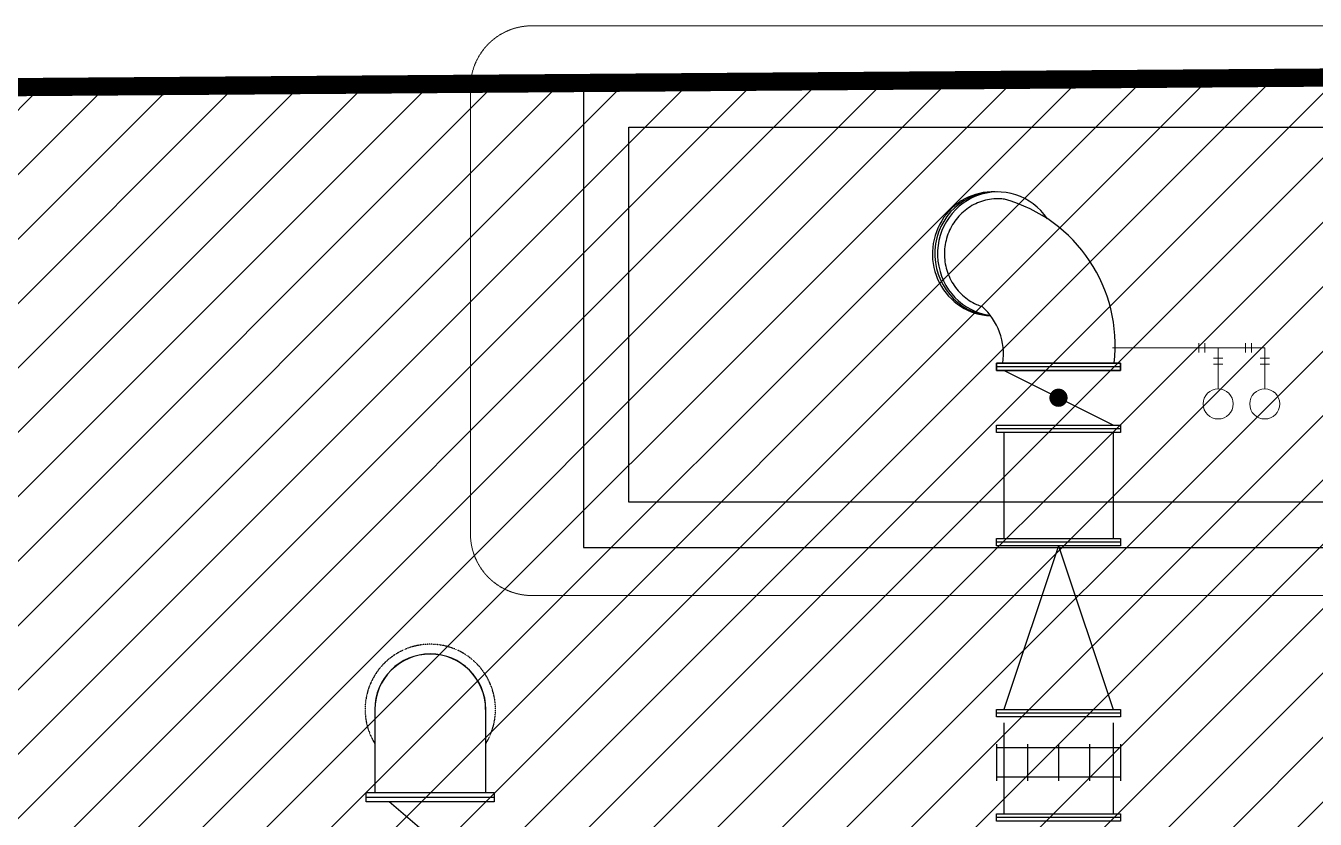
# Model space of a CAD drawing. Header units: inches. Extents: x 65856 to 131389, y 84027 to 134980.
# Drawn here: x 116746 to 123824, y 108111 to 112467 of the extents above; entities that cross this region are included whole.
import ezdxf

# ---------------------------------------------------------------- set-up
doc = ezdxf.new("R2010")
doc.units = ezdxf.units.IN
doc.header["$MEASUREMENT"] = 0
doc.linetypes.add('CENTER', pattern=[2, 1.25, -0.25, 0.25, -0.25])
doc.linetypes.add('HIDDEN', pattern=[0.375, 0.25, -0.125])
for name, color, linetype in [('71-12459_XREF-T-BLK_A1$0$BORDER', 6, 'Continuous'), ('M-HVAC-EQPM-NEW', 5, 'Continuous'), ('M-X-BKGD', 8, 'Continuous')]:
    doc.layers.add(name, color=color, linetype=linetype)
doc.layers.add('DIM', color=251, linetype='Continuous', lineweight=0)

# ---------------------------------------------------------------- blocks, each defined once
blk = doc.blocks.new('123')
at = {"layer": 'DIM', "color": 8, "lineweight": 30}
for points in [[(-766620.9, -1072276.2), (-766620.9, -1064446.3), (-769179.7, -1064446.3), (-769179.7, -1072276.2)], [(-766620.9, -1072276.2), (-766620.9, -1064446.3), (-769179.7, -1064446.3), (-769179.7, -1072276.2)], [(-766870.9, -1072026.2), (-768929.7, -1072026.2), (-768929.7, -1064696.3), (-766870.9, -1064696.3)], [(-766870.9, -1072026.2), (-768929.7, -1072026.2), (-768929.7, -1064696.3), (-766870.9, -1064696.3)]]:
    blk.add_lwpolyline(points, close=True, dxfattribs=at)
blk = doc.blocks.new('PT-PA')
at = {"layer": 'DIM', "color": 2}
for p, q in [((175464.7, 21566.2), (175464.7, 20729.8)), ((175490.3, 21091.7), (175439.1, 21091.7)), ((175490.3, 21058.6), (175439.1, 21058.6)), ((175464.7, 20985.6), (175239.3, 20985.6)), ((175375.4, 21011.8), (175375.4, 20960.5)), ((175408.5, 21011.8), (175408.5, 20960.5)), ((175490.3, 20835.9), (175439.1, 20835.9)), ((175375.4, 20755.9), (175375.4, 20704.7)), ((175408.5, 20755.9), (175408.5, 20704.7)), ((175490.3, 20802.8), (175439.1, 20802.8)), ((175464.7, 20729.8), (175239.3, 20729.8))]:
    blk.add_line(p, q, dxfattribs=at)
for centre in [(175156.7, 20985.6), (175156.7, 20729.8)]:
    blk.add_circle(centre, 82.6, dxfattribs=at)

msp = doc.modelspace()

# ---------------------------------------------------------------- hatches: boundary and pattern name
at = {"layer": 'M-HVAC-EQPM-NEW'}
h = msp.add_hatch(dxfattribs=at)
h.set_pattern_fill('ANSI31', color=8, scale=2000)
h.set_pattern_definition([(45, (-70994.24, -96907.33), (-176.7767, 176.7767), [])])
h.paths.add_polyline_path([(113332, 112105.4), (128502.5, 112216.3), (128502.5, 109594.2), (128492, 100218.8), (113321.5, 100107.9)])

# ---------------------------------------------------------------- linework, layer by layer
at = {"layer": '71-12459_XREF-T-BLK_A1$0$BORDER', "color": 1, "linetype": 'HIDDEN', "ltscale": 30, "const_width": 100, "flags": 128}
msp.add_lwpolyline([(113332, 112105.4), (128502.5, 112216.3), (128502.5, 109594.2), (128502.5, 109594.2), (128492, 100218.8), (113321.5, 100107.9)], close=True, dxfattribs=at)
at = {"layer": 'M-X-BKGD', "color": 8, "linetype": 'Continuous', "ltscale": 3.5}
for p, q in [((122754.4, 110594.8), (122074.4, 110594.8)), ((122754.4, 110254.8), (122074.4, 110254.8)), ((122754.4, 109632.3), (122074.4, 109632.3)), ((122754.4, 108692.3), (122074.4, 108692.3)), ((122754.4, 108120.8), (122074.4, 108120.8))]:
    msp.add_line(p, q, dxfattribs=at)
at = {"layer": 'M-X-BKGD', "color": 8, "linetype": 'HIDDEN', "ltscale": 3.5}
msp.add_line((122754.4, 110594.8), (122074.4, 110594.8), dxfattribs=at)
at = {"layer": 'M-X-BKGD', "color": 8, "linetype": 'Continuous'}
for p, q in [((122714.4, 110274.8), (122114.4, 110574.8)), ((118614.8, 108232), (119317.6, 108232))]:
    msp.add_line(p, q, dxfattribs=at)
at = {"layer": 'M-X-BKGD', "color": 8, "linetype": 'Continuous', "ltscale": 10}
for p, q in [((122114.4, 110234.8), (122114.4, 109652.3)), ((122714.4, 110234.8), (122714.4, 109652.3)), ((122414.4, 109612.3), (122114.4, 108712.3)), ((122414.4, 109612.3), (122714.4, 108712.3)), ((122114.4, 108640.8), (122114.4, 108140.8)), ((122714.4, 108640.8), (122714.4, 108140.8))]:
    msp.add_line(p, q, dxfattribs=at)
at = {"layer": 'M-X-BKGD', "color": 8}
for p, q in [((118661.4, 108713.5), (118661.4, 108257.7)), ((119271, 108257.7), (119271, 108713.5)), ((122074.4, 108522.3), (122074.4, 108322.3)), ((122244.4, 108522.3), (122244.4, 108322.3)), ((122414.4, 108522.3), (122414.4, 108322.3)), ((122584.4, 108522.3), (122584.4, 108322.3)), ((122754.4, 108522.3), (122754.4, 108322.3)), ((122754.4, 108502.3), (122074.4, 108502.3)), ((122754.4, 108342.3), (122074.4, 108342.3)), ((119191.2, 107820.5), (118741.2, 108206.3))]:
    msp.add_line(p, q, dxfattribs=at)
at = {"layer": 'M-X-BKGD', "color": 8, "linetype": 'HIDDEN', "lineweight": 0, "ltscale": 10}
msp.add_lwpolyline([(119186.8, 109677), (119186.8, 112128.7, -0.414214), (119524.9, 112466.8), (127533, 112466.8, -0.414214), (127871.1, 112128.7), (127871.1, 109677, -0.414214), (127533, 109338.9), (119524.9, 109338.9, -0.414214)], format="xyb", close=True, dxfattribs=at)
at = {"layer": 'M-X-BKGD', "color": 8, "linetype": 'Continuous', "ltscale": 3.5}
for points in [[(122754.4, 110614.8), (122754.4, 110574.8), (122074.4, 110574.8), (122074.4, 110614.8)], [(122074.4, 110614.8), (122074.4, 110574.8), (122754.4, 110574.8), (122754.4, 110614.8)], [(122754.4, 110274.8), (122754.4, 110234.8), (122074.4, 110234.8), (122074.4, 110274.8)], [(122754.4, 109652.3), (122754.4, 109612.3), (122074.4, 109612.3), (122074.4, 109652.3)], [(122754.4, 108712.3), (122754.4, 108672.3), (122074.4, 108672.3), (122074.4, 108712.3)], [(122754.4, 108140.8), (122754.4, 108100.8), (122074.4, 108100.8), (122074.4, 108140.8)]]:
    msp.add_lwpolyline(points, close=True, dxfattribs=at)
at = {"layer": 'M-X-BKGD', "color": 8, "linetype": 'CENTER', "const_width": 50}
msp.add_lwpolyline([(122414.4, 110449.8, 1), (122414.4, 110399.8, 1)], format="xyb", close=True, dxfattribs=at)
at = {"layer": 'M-X-BKGD', "color": 8}
msp.add_lwpolyline([(119271, 108257.7), (119271, 108713.5)], dxfattribs=at)
at = {"layer": 'M-X-BKGD', "color": 8, "linetype": 'Continuous', "ltscale": 100}
msp.add_lwpolyline([(118614.8, 108206.3), (118614.8, 108257.7), (119317.6, 108257.7), (119317.6, 108206.3)], close=True, dxfattribs=at)
at = {"layer": 'M-X-BKGD', "color": 8, "linetype": 'Continuous', "ltscale": 10}
for centre, radius, start, end in [((121895.4, 110714.8), 830.2, 353.07906, 74.49566), ((121755.9, 110661.7), 356.4, 352.43452, 47.79031), ((118966.2, 108713.5), 303.8, 0, 180)]:
    msp.add_arc(centre, radius, start, end, dxfattribs=at)
at = {"layer": 'M-X-BKGD', "color": 8, "linetype": 'HIDDEN', "ltscale": 0.005}
msp.add_arc((118966.2, 108713.5), 357.8, 328.10921, 211.89079, dxfattribs=at)
at = {"layer": 'M-X-BKGD', "color": 8}
msp.add_arc((118966.2, 108713.5), 304.8, 0, 180, dxfattribs=at)
at = {"layer": 'M-X-BKGD', "color": 8, "linetype": 'Continuous', "ltscale": 3.5}
for centre, start_param, end_param in [((122052.8, 111214.8), -0.042699, 3.107322), ((122066.2, 111214.8), -0.042699, 3.064696), ((122081, 111214.8), -0.969046, 3.01597)]:
    msp.add_ellipse(centre, major_axis=(0, 340), ratio=0.971603, start_param=start_param, end_param=end_param, dxfattribs=at)
at = {"layer": 'M-X-BKGD', "color": 8}
msp.add_open_spline([(122117.3, 111514.7), (122113, 111515.3), (122108.7, 111515.8), (122089.3, 111517.4), (122074.1, 111517.4), (122043.8, 111515), (122028.8, 111512.6), (121999.2, 111505.5), (121984.7, 111500.7), (121956.5, 111488.8), (121942.9, 111481.8), (121916.8, 111465.5), (121904.4, 111456.3), (121881.1, 111436.1), (121870.2, 111425), (121850.1, 111401.3), (121841, 111388.6), (121824.8, 111361.8), (121817.7, 111347.8), (121805.8, 111318.8), (121800.9, 111303.7), (121793.4, 111273.1), (121790.9, 111257.5), (121788.1, 111226), (121788, 111210.2), (121790, 111178.6), (121792.2, 111163), (121799, 111132.2), (121803.6, 111117), (121815, 111087.7), (121821.8, 111073.5), (121837.4, 111046.4), (121846.2, 111033.5), (121865.7, 111009.3), (121876.4, 110998), (121899.3, 110977.2), (121911.5, 110967.8), (121937.3, 110950.9), (121950.7, 110943.6), (121974.7, 110932.8), (121985, 110929), (121995.4, 110925.7)], degree=3, knots=[-0.124775, -0.124775, -0.124775, -0.124775, -0.0806, -0.0806, 0.075632, 0.075632, 0.231864, 0.231864, 0.388096, 0.388096, 0.544328, 0.544328, 0.70056, 0.70056, 0.856791, 0.856791, 1.013023, 1.013023, 1.169255, 1.169255, 1.325487, 1.325487, 1.481719, 1.481719, 1.637951, 1.637951, 1.794182, 1.794182, 1.950414, 1.950414, 2.106646, 2.106646, 2.262878, 2.262878, 2.41911, 2.41911, 2.575342, 2.575342, 2.731573, 2.731573, 2.843678, 2.843678, 2.843678, 2.843678], dxfattribs=at)

# ---------------------------------------------------------------- block references
at = {"layer": 'M-X-BKGD', "rotation": 90}
msp.add_blockref('123', (-944639.4, 878781.7), dxfattribs=at)
at = {"layer": 'M-X-BKGD', "color": 8, "rotation": 90}
msp.add_blockref('PT-PA', (144276.6, -64766), dxfattribs=at)

doc.saveas('drawing.dxf')
